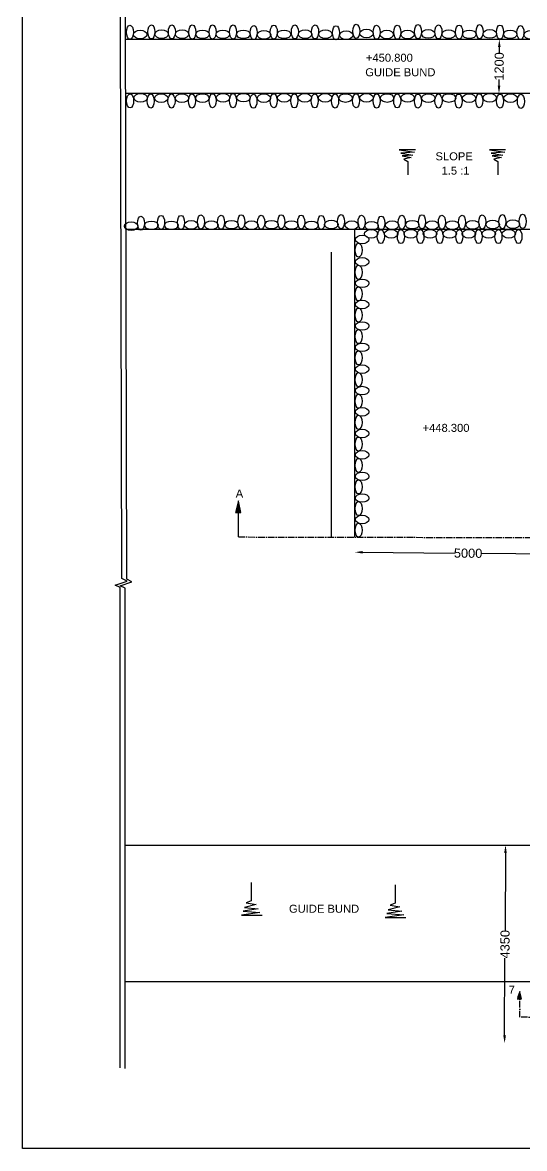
# Model space of a CAD drawing. Header units: millimetres. Extents: x 3753 to 102774, y 3437 to 71233.
# Drawn here: x 3753 to 14728, y 3437 to 28060 of the extents above; entities that cross this region are included whole.
import ezdxf

# ---------------------------------------------------------------- set-up
doc = ezdxf.new("R2010")
doc.units = ezdxf.units.MM
doc.header["$MEASUREMENT"] = 0
doc.linetypes.add('ACAD_ISO10W100', pattern=[18, 12, -3, 0, -3])
for name, color, linetype in [('DIM', 7, 'Continuous'), ('DWG', 7, 'Continuous'), ('TEXT', 7, 'Continuous')]:
    doc.layers.add(name, color=color, linetype=linetype)
doc.styles.get("Standard").update_dxf_attribs({"font": 'arial.ttf'})
doc.dimstyles.get("Standard").update_dxf_attribs({"dimtxt": 200, "dimasz": 170, "dimexe": 0.18, "dimexo": 0.0625, "dimgap": 0.09, "dimtad": 0, "dimdec": 0, "dimzin": 0, "dimdsep": 46, "dimtxsty": 'Standard', "dimcen": 0.09, "dimse1": 1, "dimse2": 1, "dimadec": 0, "dimazin": 0, "dimtfac": 1, "dimtdec": 0, "dimtofl": 0, "dimtmove": 0, "dimatfit": 3, "dimfxl": 1, "dimtolj": 1, "dimtzin": 0, "dimarcsym": 0})

# ---------------------------------------------------------------- blocks, each defined once
blk = doc.blocks.new('*D84')
at = {"layer": 'Defpoints', "color": 0, "transparency": 16777216}
for p in [(11022, 16805), (15975, 16759), (15972, 16430)]:
    blk.add_point(p, dxfattribs=at)
at = {"layer": 'DIM', "color": 0, "lineweight": -2, "transparency": 16777216}
for p, q in [((11189, 16475), (13197, 16456)), ((15802, 16432), (13794, 16451))]:
    blk.add_line(p, q, dxfattribs=at)
at = {"layer": 'DIM', "color": 0, "transparency": 16777216}
for points in [[(11189, 16503), (11189, 16447), (11019, 16477)], [(15802, 16460), (15802, 16404), (15972, 16430)]]:
    blk.add_solid(points, dxfattribs=at)
at = {"layer": 'DIM', "color": 0, "transparency": 16777216, "insert": (13495, 16454), "char_height": 200, "attachment_point": 5, "rotation": 359.467}
blk.add_mtext('\\A1;5000', dxfattribs=at)
blk = doc.blocks.new('*D85')
at = {"layer": 'Defpoints', "color": 0, "transparency": 16777216}
for p in [(14116, 27695), (14107, 26506), (14170, 26506)]:
    blk.add_point(p, dxfattribs=at)
at = {"layer": 'DIM', "color": 0, "lineweight": -2, "transparency": 16777216}
for p, q in [((14178, 27524), (14177, 27389)), ((14171, 26676), (14172, 26811))]:
    blk.add_line(p, q, dxfattribs=at)
at = {"layer": 'DIM', "color": 0, "transparency": 16777216}
for points in [[(14149, 27524), (14206, 27524), (14179, 27694)], [(14143, 26676), (14200, 26676), (14170, 26506)]]:
    blk.add_solid(points, dxfattribs=at)
at = {"layer": 'DIM', "color": 0, "transparency": 16777216, "insert": (14175, 27100), "char_height": 200, "attachment_point": 5, "rotation": 89.5626}
blk.add_mtext('\\A1;1200', dxfattribs=at)
blk = doc.blocks.new('*D92')
at = {"layer": 'Defpoints', "color": 0, "transparency": 16777216}
for p in [(14313, 10071), (15504, 10065), (15484, 5732)]:
    blk.add_point(p, dxfattribs=at)
at = {"layer": 'DIM', "color": 0, "lineweight": -2, "transparency": 16777216}
for p, q in [((14312, 9901), (14304, 8207)), ((14294, 5908), (14302, 7602))]:
    blk.add_line(p, q, dxfattribs=at)
at = {"layer": 'DIM', "color": 0, "transparency": 16777216}
for points in [[(14284, 9901), (14341, 9901), (14313, 10071)], [(14265, 5908), (14322, 5908), (14293, 5738)]]:
    blk.add_solid(points, dxfattribs=at)
at = {"layer": 'DIM', "color": 0, "transparency": 16777216, "insert": (14303, 7904), "char_height": 200, "attachment_point": 5, "rotation": 89.7345}
blk.add_mtext('\\A1;4350', dxfattribs=at)

msp = doc.modelspace()

# ---------------------------------------------------------------- hatches: boundary and pattern name
at = {"layer": 'DWG', "linetype": 'ACAD_ISO10W100'}
h = msp.add_hatch(color=256, dxfattribs=at)
h.paths.add_polyline_path([(8473.1, 17599.4), (8473.1, 17346.7), (8525.5, 17346.7)])
h.paths.add_polyline_path([(8473.1, 17599.4), (8411.7, 17346.7), (8473.1, 17346.7)])
at = {"layer": 'DWG'}
h = msp.add_hatch(color=256, dxfattribs=at)
h.paths.add_polyline_path([(14624.1, 6869.2), (14624.1, 6710.6), (14661.6, 6710.6)])
h.paths.add_polyline_path([(14624.1, 6869.2), (14569.8, 6710.6), (14624.1, 6710.6)])

# ---------------------------------------------------------------- linework, layer by layer
msp.add_lwpolyline([(102774.3, 3436.9), (3752.7, 3436.9), (3752.7, 61348.2), (102774.3, 61348.2)], close=True)
for points in [[(6006.2, 27694.6), (18891.9, 27694.6), (24067.8, 27694.6), (23533.1, 33480.6), (23834.9, 38086.3), (17531.7, 38086.3)], [(5890.3, 5198.1), (5890.3, 15706.5), (5781.5, 15757.8), (6038.3, 15843.3), (5927, 15903.2), (5883, 34272.6)], [(5997.7, 5182.7), (5997.7, 15691.1), (5888.9, 15742.4), (6145.8, 15828), (6034.5, 15887.8), (5990.4, 34257.2)], [(15975, 26506.2), (6009, 26506.2)], [(12342, 25279.7), (11990.5, 25279.7), (12322.9, 25225.5), (12025.6, 25199.9), (12284.5, 25161.6), (12051.2, 25145.7), (12252.5, 25107.4), (12089.5, 25072.2), (12175.8, 25024.3), (12175.8, 24730.6)], [(14314, 25279.7), (13962.4, 25279.7), (14294.8, 25225.5), (13997.6, 25199.9), (14256.5, 25161.6), (14023.2, 25145.7), (14224.5, 25107.4), (14061.5, 25072.2), (14147.8, 25024.3), (14147.8, 24730.6)], [(6016.1, 23543.5), (15988.2, 23543.5), (26029.6, 20151.2), (33516.3, 20151.2), (39610.6, 20151.2), (49951.6, 20151.2), (60497.2, 20151.2), (62348.7, 20151.2), (66371.7, 21721.8), (70702.5, 23468), (79845, 23468), (79891, 15874.6), (80011.5, 15784.3), (79722.3, 15712.1), (79878.9, 15645.9), (79878.9, 7973.2)], [(11022.1, 16804.7), (11022.1, 23543.5)], [(10506.8, 16805.8), (10506.8, 23038.1)], [(15975, 10065.1), (5997.7, 10065.1)], [(8751.9, 9254.2), (8751.9, 8851.8), (8646.2, 8806.2), (8860.5, 8771.9), (8603.3, 8703.4), (8903.3, 8677.7), (8574.8, 8626.4), (8943.3, 8597.8), (8537.6, 8540.8), (8989, 8540.8)], [(11897.7, 9205.1), (11897.7, 8802.7), (11792, 8757.1), (12006.2, 8722.8), (11749.1, 8654.3), (12049.1, 8628.7), (11720.6, 8577.3), (12089.1, 8548.8), (11683.4, 8491.7), (12134.8, 8491.7)], [(15975, 7082), (5997.7, 7082)]]:
    msp.add_lwpolyline(points, dxfattribs=at)
at = {"layer": 'DWG', "linetype": 'ACAD_ISO10W100'}
msp.add_lwpolyline([(8473.1, 16809.9), (8473.1, 17599.4), (8411.7, 17346.7), (8525.5, 17346.7), (8473.1, 17599.4)], dxfattribs=at)
at = {"layer": 'DWG', "linetype": 'ACAD_ISO10W100', "ltscale": 12}
for points in [[(8473.1, 16809.9), (35236.4, 16755.8), (39584.6, 16754.5), (56219.1, 16747.2), (69236.7, 16741.1), (75984.7, 16741.1), (80708.3, 16742.1), (80708.3, 17571.3), (80634, 17294.9), (80745.2, 17301.3), (80708.3, 17571.3)], [(18469.7, 6873.7), (18469.7, 6306.3), (14624.1, 6306.3), (14624.1, 6869.2), (14569.8, 6710.6), (14661.6, 6710.6), (14624.1, 6869.2)]]:
    msp.add_lwpolyline(points, dxfattribs=at)
at = {"layer": 'DWG'}
for centre, major_axis, ratio in [((6102, 27848.2), (0, -154), 0.497368), ((6325.7, 27798.4), (-147.2, 0), 0.6390979), ((6569.9, 27856.3), (0, -154), 0.497368), ((6793.6, 27806.5), (-147.2, 0), 0.6390979), ((7017.6, 27856.3), (0, -154), 0.497368), ((7241.3, 27806.5), (-147.2, 0), 0.6390979), ((7465.4, 27852.3), (0, -154), 0.497368), ((7689, 27802.4), (-147.2, 0), 0.6390979), ((7909.1, 27852.3), (0, -154), 0.497368), ((8132.7, 27802.4), (-147.2, 0), 0.6390979), ((8356.8, 27852.3), (0, -154), 0.497368), ((8580.4, 27802.4), (-147.2, 0), 0.6390979), ((8808.5, 27840.2), (0, -154), 0.497368), ((9032.2, 27790.4), (-147.2, 0), 0.6390979), ((9247.2, 27851.9), (0, -154), 0.497368), ((9470.8, 27802), (-147.2, 0), 0.6390979), ((9707, 27855.9), (0, -154), 0.497368), ((9930.7, 27806.1), (-147.2, 0), 0.6390979), ((10150.7, 27855.9), (0, -154), 0.497368), ((10374.3, 27806.1), (-147.2, 0), 0.6390979), ((10606.5, 27835.8), (0, -154), 0.497368), ((10830.1, 27785.9), (-147.2, 0), 0.6390979), ((11050.2, 27868), (0, -154), 0.497368), ((11273.8, 27818.2), (-147.2, 0), 0.6390979), ((11493.9, 27847.8), (0, -154), 0.497368), ((11717.5, 27798), (-147.2, 0), 0.6390979), ((11947.9, 27847.9), (0, -154), 0.497368), ((12171.6, 27798.1), (-147.2, 0), 0.6390979), ((12399.7, 27860), (0, -154), 0.497368), ((12623.3, 27810.2), (-147.2, 0), 0.6390979), ((12847.4, 27856), (0, -154), 0.497368), ((13071.1, 27806.1), (-147.2, 0), 0.6390979), ((13299.2, 27851.9), (0, -154), 0.497368), ((13522.8, 27802.1), (-147.2, 0), 0.6390979), ((13746.9, 27860), (0, -154), 0.497368), ((13970.5, 27810.2), (-147.2, 0), 0.6390979), ((14192.7, 27852), (0, -154), 0.497368), ((14416.4, 27802.2), (-147.2, 0), 0.6390979), ((14640.5, 27840), (0, -154), 0.497368), ((14864.1, 27790.1), (-147.2, 0), 0.6390979), ((6105.5, 26346.4), (0, -154), 0.497368), ((6333.9, 26411.2), (-147.2, 0), 0.6390979), ((6556.5, 26343.9), (0, -154), 0.497368), ((6785, 26408.7), (-147.2, 0), 0.6390979), ((7010.1, 26343.9), (0, -154), 0.497368), ((7238.5, 26408.7), (-147.2, 0), 0.6390979), ((7457.5, 26344), (0, -154), 0.497368), ((7685.9, 26408.8), (-147.2, 0), 0.6390979), ((7908.5, 26349), (0, -154), 0.497368), ((8136.9, 26413.8), (-147.2, 0), 0.6390979), ((8354.5, 26351.5), (0, -154), 0.497368), ((8582.9, 26416.3), (-147.2, 0), 0.6390979), ((8801.7, 26339.3), (0, -154), 0.497368), ((9030.2, 26404.1), (-147.2, 0), 0.6390979), ((9245.3, 26349.4), (0, -154), 0.497368), ((9473.7, 26414.1), (-147.2, 0), 0.6390979), ((9696.3, 26346.8), (0, -154), 0.497368), ((9924.7, 26411.6), (-147.2, 0), 0.6390979), ((10141.3, 26346.6), (0, -154), 0.497368), ((10369.7, 26411.4), (-147.2, 0), 0.6390979), ((10587.3, 26344.1), (0, -154), 0.497368), ((10815.7, 26408.9), (-147.2, 0), 0.6390979), ((11045.9, 26349.1), (0, -154), 0.497368), ((11274.3, 26413.9), (-147.2, 0), 0.6390979), ((11495.9, 26344.1), (0, -154), 0.497368), ((11724.4, 26408.9), (-147.2, 0), 0.6390979), ((11944.5, 26346.6), (0, -154), 0.497368), ((12172.9, 26411.4), (-147.2, 0), 0.6390979), ((12398, 26341.6), (0, -154), 0.497368), ((12626.4, 26406.4), (-147.2, 0), 0.6390979), ((12848, 26344.1), (0, -154), 0.497368), ((13076.4, 26408.9), (-147.2, 0), 0.6390979), ((13289, 26341.6), (0, -154), 0.497368), ((13517.4, 26406.4), (-147.2, 0), 0.6390979), ((13740, 26349.1), (0, -154), 0.497368), ((13968.4, 26413.9), (-147.2, 0), 0.6390979), ((14193.5, 26341.6), (0, -154), 0.497368), ((14422, 26406.4), (-147.2, 0), 0.6390979), ((14649, 26336.6), (0, -154), 0.497368), ((6128.7, 23608.5), (-147.2, 0), 0.6390979), ((6341.3, 23671.3), (0, -154), 0.497368), ((6570.6, 23625.6), (-147.2, 0), 0.6390979), ((6783.2, 23688.4), (0, -154), 0.497368), ((7005.7, 23625.6), (-147.2, 0), 0.6390979), ((7218.3, 23688.4), (0, -154), 0.497368), ((7440.8, 23635.8), (-147.2, 0), 0.6390979), ((7653.3, 23698.7), (0, -154), 0.497368), ((7881.1, 23628.9), (-147.2, 0), 0.6390979), ((8093.7, 23691.7), (0, -154), 0.497368), ((8323, 23639.1), (-147.2, 0), 0.6390979), ((8535.6, 23702), (0, -154), 0.497368), ((8758.1, 23628.9), (-147.2, 0), 0.6390979), ((8970.6, 23691.7), (0, -154), 0.497368), ((9197.8, 23639.1), (-147.2, 0), 0.6390979), ((9410.4, 23702), (0, -154), 0.497368), ((9632.8, 23632.2), (-147.2, 0), 0.6390979), ((9845.4, 23695.1), (0, -154), 0.497368), ((10071.3, 23625.4), (-147.2, 0), 0.6390979), ((10283.9, 23688.3), (0, -154), 0.497368), ((10504.3, 23642.4), (-147.2, 0), 0.6390979), ((10716.9, 23705.3), (0, -154), 0.497368), ((10953.1, 23628.7), (-147.2, 0), 0.6390979), ((11165.7, 23691.6), (0, -154), 0.497368), ((11384.7, 23611.6), (-147.2, 0), 0.6390979), ((11597.3, 23674.5), (0, -154), 0.497368), ((11833.5, 23628.7), (-147.2, 0), 0.6390979), ((12046.1, 23691.6), (0, -154), 0.497368), ((12274.2, 23639), (-147.2, 0), 0.6390979), ((12486.8, 23701.9), (0, -154), 0.497368), ((12709.3, 23628.8), (-147.2, 0), 0.6390979), ((12921.8, 23691.6), (0, -154), 0.497368), ((13151.2, 23628.8), (-147.2, 0), 0.6390979), ((13363.8, 23691.6), (0, -154), 0.497368), ((13593.1, 23635.6), (-147.2, 0), 0.6390979), ((13805.7, 23698.5), (0, -154), 0.497368), ((14033.2, 23642.2), (-147.2, 0), 0.6390979), ((14245.8, 23705.1), (0, -154), 0.497368), ((14475.1, 23649), (-147.2, 0), 0.6390979), ((14687.7, 23711.9), (0, -154), 0.497368), ((11179.3, 23313.7), (-147.2, 0), 0.6390979), ((11374.6, 23436.9), (-147.2, 0), 0.6390979), ((11587.2, 23380), (0, -154), 0.497368), ((11813.1, 23436.9), (-147.2, 0), 0.6390979), ((12025.7, 23380), (0, -154), 0.497368), ((12241.3, 23436.9), (-147.2, 0), 0.6390979), ((12453.9, 23380), (0, -154), 0.497368), ((12662.7, 23436.9), (-147.2, 0), 0.6390979), ((12875.2, 23380), (0, -154), 0.497368), ((13093, 23436.9), (-147.2, 0), 0.6390979), ((13305.6, 23380), (0, -154), 0.497368), ((13510.9, 23436.9), (-147.2, 0), 0.6390979), ((13723.5, 23380), (0, -154), 0.497368), ((13946, 23436.9), (-147.2, 0), 0.6390979), ((14158.6, 23380), (0, -154), 0.497368), ((14384.5, 23436.9), (-147.2, 0), 0.6390979), ((14597.1, 23380), (0, -154), 0.497368), ((11100.7, 23082.2), (0, -154), 0.497368), ((11179.3, 22829.3), (-147.2, 0), 0.6390979), ((11100.7, 22597.9), (0, -154), 0.497368), ((11179.3, 22357.1), (-147.2, 0), 0.6390979), ((11100.7, 22125.6), (0, -154), 0.497368), ((11179.3, 21892.7), (-147.2, 0), 0.6390979), ((11100.7, 21661.2), (0, -154), 0.497368), ((11179.3, 21423.9), (-147.2, 0), 0.6390979), ((11100.7, 21192.4), (0, -154), 0.497368), ((11179.3, 20956.9), (-147.2, 0), 0.6390979), ((11100.7, 20725.5), (0, -154), 0.497368), ((11179.3, 20481.3), (-147.2, 0), 0.6390979), ((11100.7, 20249.9), (0, -154), 0.497368), ((11179.3, 20010.1), (-147.2, 0), 0.6390979), ((11100.7, 19778.7), (0, -154), 0.497368), ((11100.7, 19316.7), (0, -154), 0.497368), ((11179.3, 19548.1), (-147.2, 0), 0.6390979), ((11100.7, 18841.1), (0, -154), 0.497368), ((11179.3, 19072.5), (-147.2, 0), 0.6390979), ((11100.7, 18375.6), (0, -154), 0.497368), ((11179.3, 18607.1), (-147.2, 0), 0.6390979), ((11179.3, 18135.3), (-147.2, 0), 0.6390979), ((11100.7, 17903.9), (0, -154), 0.497368), ((11179.3, 17661.8), (-147.2, 0), 0.6390979), ((11100.7, 17430.3), (0, -154), 0.497368), ((11179.3, 17190), (-147.2, 0), 0.6390979), ((11100.7, 16958.6), (0, -154), 0.497368)]:
    msp.add_ellipse(centre, major_axis=major_axis, ratio=ratio, dxfattribs=at)

# ---------------------------------------------------------------- texts
at = {"layer": 'TEXT'}
for s, p in [('+450.800', (11260.5, 27203)), ('GUIDE BUND', (11246.7, 26885.2)), ('SLOPE', (12782.5, 25047.2)), ('1.5 :1', (12914.5, 24733.4)), ('+448.300', (12499.4, 19108.3)), ('A', (8413.9, 17672.7)), ('GUIDE BUND', (9578.6, 8592.4)), ('7', (14383.3, 6822.5))]:
    msp.add_text(s, height=175, dxfattribs=at).set_placement(p)

# ---------------------------------------------------------------- dimensions: what is measured, and where the dimension line sits
at = {"layer": 'DIM'}
for p1, p2, distance, text, picture, middle in [((14115.6, 27694.6), (14106.6, 26506.2), 63.5, '1200', '*D85', (14174.6, 27099.9)), ((11022.1, 16804.7), (15975, 16758.6), -328.2, '5000', '*D84', (13495.5, 16453.5)), ((15484.3, 5732.5), (15504.4, 10065.1), 1191.4, '4350', '*D92', (14303, 7904.3))]:
    dim = msp.add_aligned_dim(p1=p1, p2=p2, distance=distance, text=text, dimstyle='Standard', dxfattribs=at)
    dim.commit()
    dim.dimension.update_dxf_attribs({"geometry": picture, "text_midpoint": middle})

doc.saveas('drawing.dxf')
